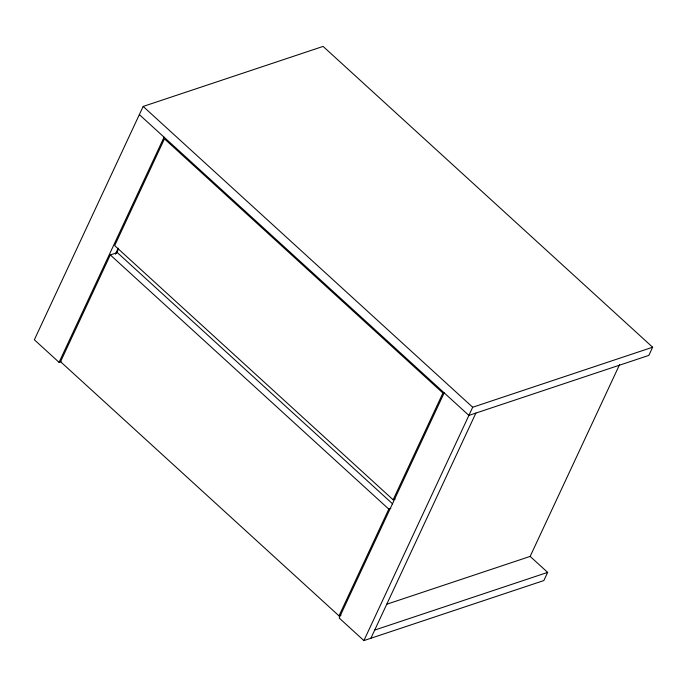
<?xml version="1.0" encoding="UTF-8"?>
<svg xmlns="http://www.w3.org/2000/svg" width="687" height="687" viewBox="0 0 687 687"><rect width="100%" height="100%" fill="white"/><g stroke="black" fill="none" stroke-linecap="round" stroke-linejoin="round"><path stroke-width="1.03" d="M139.349 114.609L468.895 415.412L648.846 355.394L652.65 347.227L323.105 46.415L143.154 106.442L34.35 339.773L59.065 362.332L61.066 361.671M59.065 362.332L164.064 137.168M392.62 503.897L117.322 252.601L110.324 254.937L60.542 361.688L339.009 615.87L341.01 615.2M115.399 254.207L118.207 248.179M116.541 253.194L118.344 249.329M339.009 615.87L388.79 509.119L390.783 508.449M393.136 499.784L442.917 393.033L164.451 138.851L114.677 245.602L393.136 499.784L395.137 499.114M444.18 392.852L339.18 618.017L363.895 640.585L543.846 580.558L547.651 572.391L530.227 556.487M363.895 640.585L472.699 407.245L652.65 347.227M370.894 638.249L475.893 413.076M619.588 364.599L530.149 556.41L386.695 604.259M374.698 630.082L547.651 572.391M143.154 106.442L472.699 407.245M110.324 254.937L388.79 509.119"/></g></svg>
